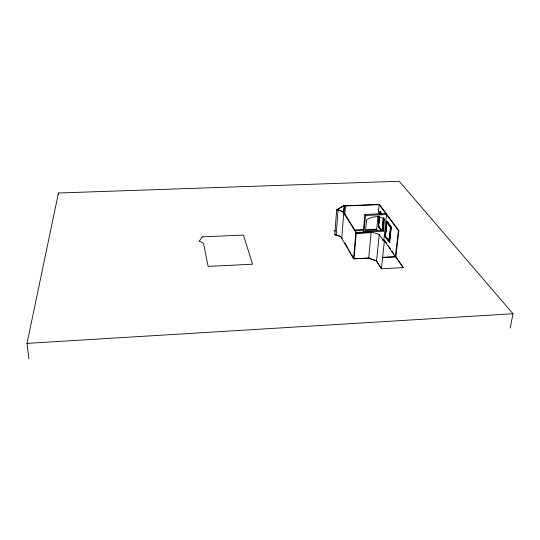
<?xml version="1.0" encoding="UTF-8"?>
<svg xmlns="http://www.w3.org/2000/svg" width="540" height="540" viewBox="0 0 540 540"><rect width="100%" height="100%" fill="white"/><g stroke="black" fill="none" stroke-linecap="round" stroke-linejoin="round"><path stroke-width="0.81" d="M369.873 258.005L353.552 258.795L341.739 238.221A9.119 3.895 4.2 0 0 336.137 235.204L334.793 234.758L336.676 209.655L344.223 205.349L345.58 205.76L379.465 204.444L398.844 230.56L395.84 256.736M336.137 235.204L338.047 210.074L336.676 209.655L338.924 210.074A9.727 3.868 4 0 1 344.203 212.915L356.346 232.423L354.024 258.775L368.665 258.147L376.535 260.888L381.429 268.67L384.284 241.846L379.249 234.461L371.23 231.849L355.874 232.443L343.75 212.935A9.268 3.686 4 0 0 338.047 210.074M343.629 212.8L344.223 205.349M341.739 238.221L343.75 212.935M343.778 213.064L344.372 205.605L345.506 205.943L379.161 204.64L398.378 230.58L395.381 256.757L382.212 257.398M344.776 215.069L345.506 205.943M353.552 258.795L355.874 232.443M363.19 232.443L364.851 214.461L385.81 213.611M363.926 232.652L365.526 215.453L364.851 214.461M368.665 258.147L371.23 231.849M377.595 230.735L376.663 229.385L378 216.182M378.243 213.712L379.161 204.64M381.058 230.506L378.25 226.449L379.269 216.398M379.526 213.887L379.991 212.2L381.416 214.164M381.044 230.243L378.338 226.334L379.33 216.587M379.573 214.15L379.742 212.524L381.112 214.414M379.411 216.675L378.398 226.625L379.64 216.668M379.661 214.191L380.147 211.694L381.942 214.157M381.355 230.492L378.54 226.435L379.478 217.228M379.816 213.874L379.991 212.2M379.897 214.184L380.147 211.694M376.535 260.888L379.249 234.461M382.037 230.722L383.407 217.573M382.165 230.256L383.413 218.255M382.462 230.243L383.711 218.241M382.543 230.668L383.859 218.086M382.955 228.98L383.13 227.3M383.481 223.945L383.656 222.271M383.292 231.208L384.561 219.146A15.701 13.426 -31.8 0 0 366.62 219.895L365.486 231.984L383.292 231.208L382.577 230.182L365.627 230.924M395.381 256.757L383.859 239.902L386.539 214.596L365.526 215.453M387.072 221.198L385.209 236.439L387.072 221.198L391.331 227.05L389.644 242.474L385.061 236.27L386.91 221.724L390.933 227.252L389.32 241.96L390.623 227.266L386.606 221.738M389.644 242.474L385.358 236.257L386.91 221.724M389.401 242.48L391.088 227.063L386.829 221.211M510.192 328.07L513 313.74L399.215 181.244L58.455 193.003L27 343.386L28.924 358.756M337.318 209.635L344.372 205.605M27 343.386L513 313.74M382.138 257.486L395.732 256.824L403.083 267.563M382.205 239.976L383.859 239.902M378.338 226.334L379.431 226.294M333.841 230.924L335.516 230.85M355.266 230.121L363.616 229.757M367.787 229.574L376.137 229.21M354.287 230.357L363.406 229.959M365.06 229.885L376.663 229.385M398.378 230.58L398.844 230.56M334.793 234.758L336.353 235.042M368.226 258.086L376.387 260.928L381.308 268.758L403.312 267.638L394.902 255.359M379.91 211.707L381.706 214.171M379.694 212.213L381.119 214.178M387.713 238.167L388.672 239.544M384.993 240.887L386.876 243.641M388.294 245.714L390.65 249.156M392.067 251.222L393.957 253.976M345.04 243.169L347.49 247.421M348.307 248.839L349.124 250.263M349.94 251.681L350.757 253.098M351.574 254.516L354.024 258.775M58.455 193.003L58.61 194.663M337 235.204A9.578 4.09 4.2 0 1 339.512 236.088M340.038 236.351A9.578 4.09 4.2 0 1 340.531 236.635M341.354 237.236A9.578 4.09 4.2 0 1 341.692 237.553M341.969 237.877A9.578 4.09 4.2 0 1 342.185 238.201M386.654 222.055L385.155 236.162L388.969 241.65L390.528 227.387L386.654 222.055M202.203 236.871L199.118 241.34A8.471 3.726 -0.7 0 1 203.695 244.282L208.15 266.382L252.572 264.209L243.432 235.076L202.203 236.871M371.162 232.571L356.285 233.145L371.162 232.571"/></g></svg>
